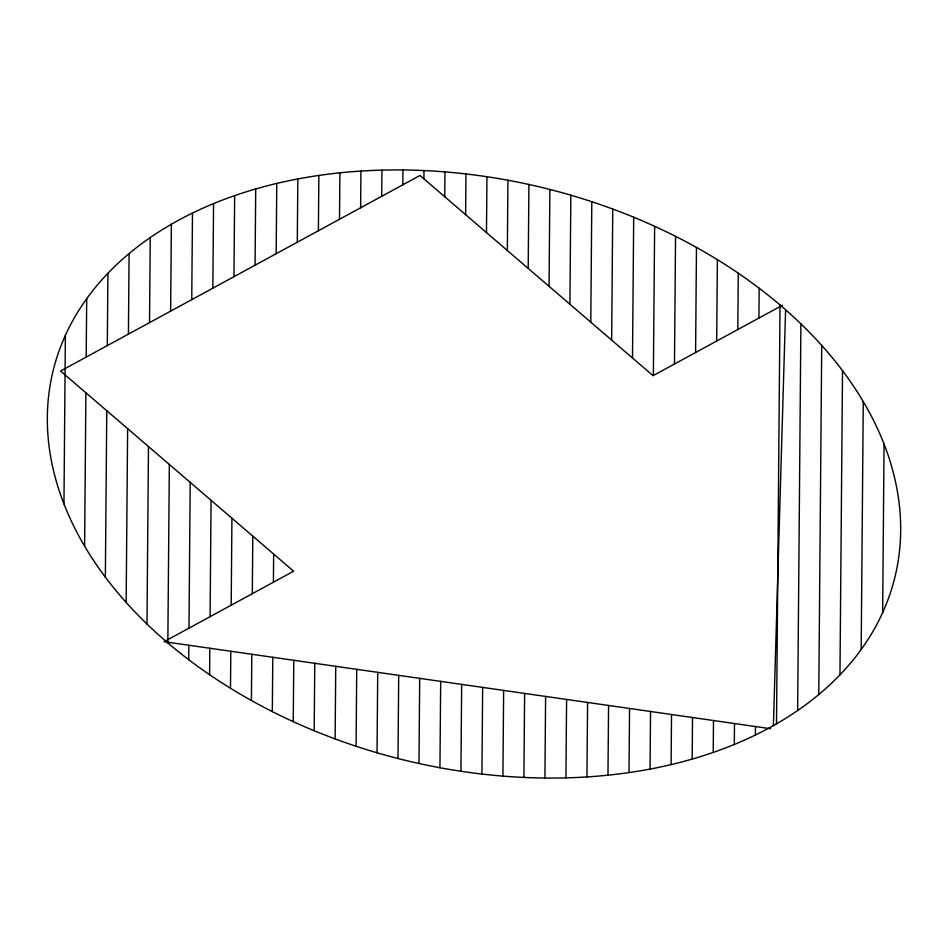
<?xml version="1.0" encoding="UTF-8"?>
<svg xmlns="http://www.w3.org/2000/svg" width="948" height="948" viewBox="0 0 948 948"><rect width="100%" height="100%" fill="white"/><g stroke="black" fill="none" stroke-linecap="round" stroke-linejoin="round"><path stroke-width="1.42" d="M63.954 503.957L65.376 335.331M84.609 546.19L85.901 392.792M86.197 357.076L86.695 298.679M105.358 577.178L106.769 410.709M107.314 345.593L107.918 273.261M126.155 602.466L127.625 428.626M128.418 334.111L129.094 253.554M146.987 624.045L148.481 446.544M149.523 322.628L150.246 237.545M167.843 642.934L169.348 464.461M170.64 311.134L171.375 224.238M188.711 659.69L188.83 645.233M188.984 628.157L190.204 482.378M191.745 299.651L192.48 213.039M209.603 674.715L209.816 648.242M210.089 616.674L211.072 500.295M212.85 288.168L213.573 203.595M230.494 688.26L230.814 651.264M231.194 605.179L231.928 518.212M233.966 276.686L234.642 195.62M251.41 700.513L251.801 654.274M252.31 593.697L252.796 536.13M255.071 265.191L255.711 188.948M272.325 711.616L272.787 657.284M273.415 582.214L273.652 554.047M276.176 253.709L276.769 183.426M293.252 721.665L293.773 660.294M297.293 242.226L297.826 178.947M314.191 730.742L314.76 663.304M318.398 230.743L318.86 175.439M335.13 738.919L335.746 666.314M339.502 219.261L339.894 172.832M356.081 746.254L356.732 669.324M360.619 207.766L360.927 171.078M377.043 752.771L377.719 672.333M381.724 196.283L381.949 170.13M398.006 758.507L398.705 675.355M402.829 184.801L402.959 169.965M418.969 763.495L419.691 678.365M423.898 178.828L423.969 170.557M439.943 767.738L440.678 681.375M444.754 196.746L444.968 171.884M460.929 771.245L461.664 684.385M465.622 214.663L465.966 173.946M481.916 774.042L482.651 687.395M486.478 232.592L486.952 176.731M502.914 776.104L503.637 690.405M507.346 250.509L507.938 180.238M523.912 777.443L524.623 693.415M528.202 268.426L528.913 184.481M544.922 778.035L545.61 696.436M549.058 286.343L549.876 189.458M565.932 777.87L566.596 699.446M569.926 304.261L570.838 195.193M586.954 776.933L587.582 702.456M590.782 322.178L591.801 201.711M607.976 775.18L608.569 705.466M611.65 340.095L612.752 209.034M629.01 772.584L629.555 708.476M632.506 358.012L633.691 217.211M650.055 769.077L650.541 711.486M653.373 375.479L654.63 226.288M671.101 764.609L671.528 714.496M674.478 363.996L675.557 236.325M692.17 759.087L692.514 717.518M695.595 352.514L696.472 247.416M713.228 752.416L713.5 720.527M716.7 341.019L717.387 259.669M734.309 744.453L734.487 723.537M737.805 329.537L738.279 273.202M755.402 735.02L755.473 726.547M758.921 318.054L759.17 288.216M776.507 723.834L780.038 304.972M797.635 710.538L800.894 323.837M818.776 694.552L821.726 345.404M839.964 674.869L842.523 370.668M861.187 649.487L863.273 401.608M882.647 612.609L884.069 444.102M773.402 725.599L785.608 309.783M782.574 305.185L653.054 375.657L419.988 175.475L60.565 371.024L293.631 571.217L164.111 641.689L770.546 728.716M180.57 653.373A433.378 294.461 13.8 0 0 888.987 596.944A433.378 294.461 13.8 0 0 352.443 171.683A433.378 294.461 13.8 0 0 180.57 653.373"/></g></svg>
